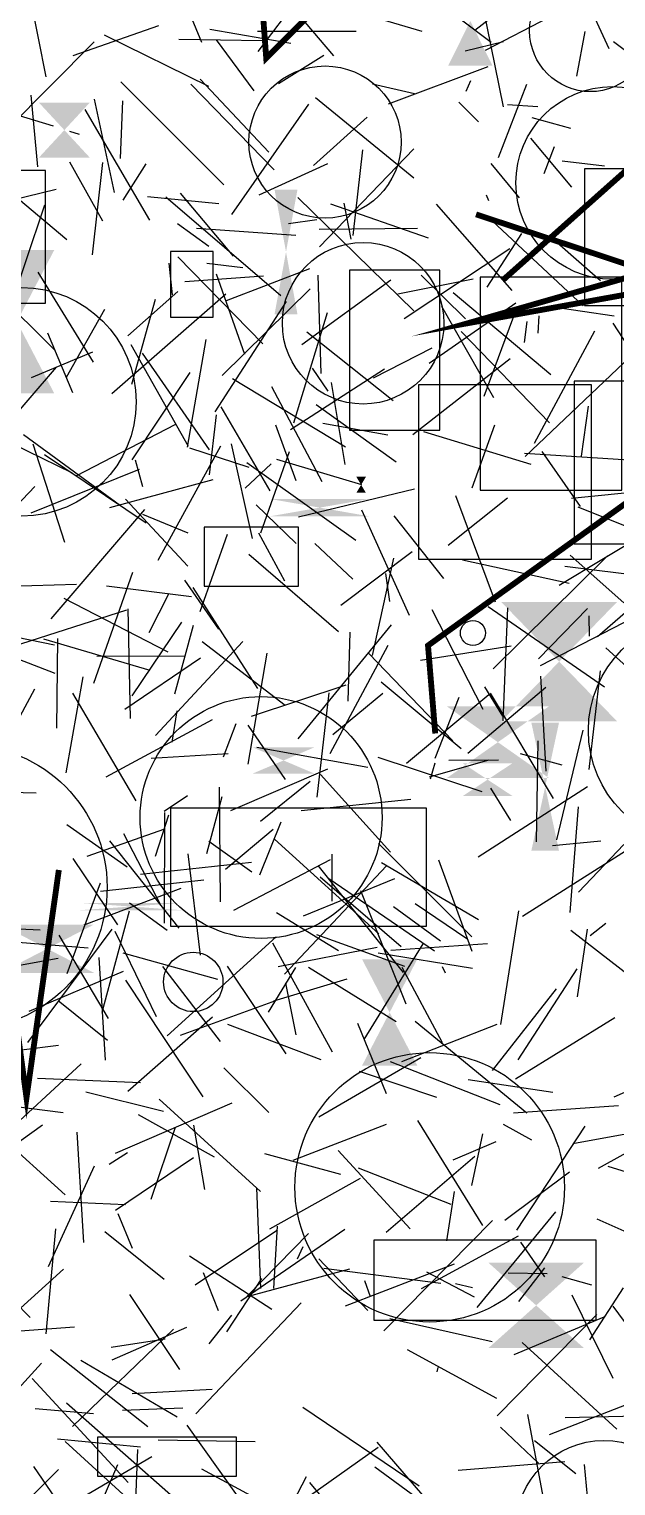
# Model space of a CAD drawing. Extents: x 39652501 to 39653363, y 39457785 to 39458687.
# Drawn here: x 39652762 to 39652812.2, y 39458407.3 to 39458531.9 of the extents above; entities that cross this region are included whole.
import ezdxf

# ---------------------------------------------------------------- set-up
doc = ezdxf.new("R2010")
doc.units = 0
doc.layers.get('0').update_dxf_attribs({"linetype": 'CONTINUOUS'})

msp = doc.modelspace()

# ---------------------------------------------------------------- linework, layer by layer
for p, q in [((39652811.5946, 39458530.188), (39652807.3318, 39458539.456)), ((39652780.8192, 39458538.0892), (39652788.0365, 39458529.5959)), ((39652781.6021, 39458529.9417), (39652788.0038, 39458538.411)), ((39652809.1925, 39458538.7756), (39652800.1088, 39458531.7454)), ((39652776.7734, 39458530.7153), (39652774.1478, 39458537.0954)), ((39652795.268, 39458535.4871), (39652801.5153, 39458530.7466)), ((39652763.4833, 39458527.7999), (39652762.159, 39458534.4283)), ((39652788.127, 39458533.8842), (39652795.5785, 39458531.7013)), ((39652802.5686, 39458525.218), (39652800.798, 39458533.9251)), ((39652806.5154, 39458532.8982), (39652801.001, 39458530.0303)), ((39652765.7855, 39458529.6236), (39652773.1172, 39458532.1681)), ((39652784.4036, 39458530.6479), (39652777.4797, 39458531.8396)), ((39652781.5411, 39458531.6778), (39652789.9785, 39458531.6834)), ((39652808.8277, 39458527.8336), (39652809.544, 39458531.6591)), ((39652767.5912, 39458530.7738), (39652760.19, 39458523.3327)), ((39652768.4452, 39458531.3644), (39652777.3557, 39458527)), ((39652781.9414, 39458530.8666), (39652774.8105, 39458530.9769)), ((39652781.2691, 39458526.5834), (39652778.0328, 39458530.944)), ((39652802.5719, 39458530.7763), (39652799.2829, 39458529.9947)), ((39652811.981, 39458530.7986), (39652815.7793, 39458527.9359)), ((39652783.3372, 39458527.2228), (39652787.2182, 39458529.6458)), ((39652801.2325, 39458528.6413), (39652792.7276, 39458525.4355)), ((39652778.6617, 39458518.5579), (39652769.8724, 39458527.3644)), ((39652775.8309, 39458527.1714), (39652782.9649, 39458519.8275)), ((39652782.5042, 39458521.3533), (39652776.6458, 39458527.5845)), ((39652794.9652, 39458526.346), (39652791.3743, 39458527.1486)), ((39652799.3927, 39458526.5672), (39652799.7689, 39458527.4605)), ((39652802.1562, 39458520.8829), (39652804.5592, 39458527.1541)), ((39652762.1799, 39458526.2216), (39652762.7488, 39458520.0997)), ((39652769.3079, 39458517.9011), (39652767.6241, 39458525.8901)), ((39652769.9942, 39458525.7232), (39652769.8114, 39458520.804)), ((39652785.9113, 39458525.4596), (39652779.328, 39458516.0073)), ((39652794.9186, 39458519.1275), (39652786.5104, 39458525.9888)), ((39652800.439, 39458523.9261), (39652798.7599, 39458525.6071)), ((39652805.5037, 39458525.2098), (39652802.904, 39458525.3977)), ((39652764.1158, 39458523.5795), (39652758.4795, 39458525.2723)), ((39652766.7707, 39458524.9981), (39652772.314, 39458515.5367)), ((39652786.3415, 39458520.1976), (39652790.9316, 39458524.3315)), ((39652805.0019, 39458524.3059), (39652808.2999, 39458523.3999)), ((39652766.3339, 39458522.864), (39652765.5096, 39458523.1238)), ((39652755.8655, 39458521.7602), (39652765.242, 39458513.8652)), ((39652786.8519, 39458513.2485), (39652794.9199, 39458521.6362)), ((39652808.4163, 39458518.3543), (39652804.9095, 39458522.5309)), ((39652806.9047, 39458521.7965), (39652806.0305, 39458519.4891)), ((39652765.463, 39458520.5254), (39652768.3021, 39458515.462)), ((39652767.4527, 39458512.5634), (39652768.3114, 39458520.4689)), ((39652781.6987, 39458517.6927), (39652787.5527, 39458520.3627)), ((39652790.5229, 39458521.5293), (39652789.6843, 39458514.2288)), ((39652801.503, 39458520.3692), (39652803.9098, 39458517.4246)), ((39652811.199, 39458520.1599), (39652807.597, 39458520.5785)), ((39652772.0095, 39458520.3373), (39652770.041, 39458517.2302)), ((39652754.6433, 39458515.8309), (39652764.3335, 39458518.1936)), ((39652779.486, 39458512.4378), (39652774.9597, 39458517.8495)), ((39652763.3266, 39458516.798), (39652760.0883, 39458507.1226)), ((39652772.1474, 39458517.5567), (39652778.2477, 39458516.9528)), ((39652773.719, 39458517.5226), (39652783.5478, 39458509.0794)), ((39652784.9986, 39458517.465), (39652794.9167, 39458507.77)), ((39652796.1663, 39458513.9911), (39652787.8199, 39458516.8945)), ((39652789.5434, 39458513.8918), (39652788.958, 39458516.9695)), ((39652796.8199, 39458516.8934), (39652803.2966, 39458509.5127)), ((39652801.3315, 39458517.1735), (39652801.1066, 39458517.6793)), ((39652786.6126, 39458515.5542), (39652784.1974, 39458515.2262)), ((39652801.1825, 39458515.8645), (39652809.3788, 39458508.2061)), ((39652777.3842, 39458513.2631), (39652774.7157, 39458515.226)), ((39652776.324, 39458514.8456), (39652784.8276, 39458514.2322)), ((39652786.8245, 39458514.76), (39652795.2095, 39458514.8472)), ((39652801.1882, 39458509.8023), (39652804.1308, 39458514.3995)), ((39652803.1126, 39458513.0837), (39652794.0761, 39458507.1011)), ((39652807.1489, 39458513.6122), (39652810.8754, 39458510.3825)), ((39652756.5855, 39458511.9955), (39652764.1561, 39458504.482)), ((39652773.9694, 39458511.8655), (39652774.2535, 39458509.139)), ((39652774.7394, 39458512.3973), (39652782.0038, 39458504.9516)), ((39652777.2227, 39458511.8603), (39652780.2915, 39458511.4875)), ((39652767.5138, 39458503.3864), (39652762.7989, 39458511.0955)), ((39652775.3219, 39458510.2821), (39652782.0511, 39458510.7681)), ((39652780.452, 39458504.0429), (39652778.0282, 39458510.9146)), ((39652778.8953, 39458508.6725), (39652786.0236, 39458511.3959)), ((39652785.3437, 39458504.8867), (39652792.9375, 39458510.4284)), ((39652786.7087, 39458510.838), (39652786.9693, 39458502.4238)), ((39652793.5483, 39458509.2252), (39652799.991, 39458510.5204)), ((39652795.54, 39458510.8174), (39652799.3098, 39458507.0822)), ((39652778.8275, 39458509.2132), (39652769.079, 39458500.6639)), ((39652770.4696, 39458505.632), (39652774.7212, 39458509.4199)), ((39652778.5329, 39458502.2322), (39652786.0579, 39458509.6523)), ((39652798.2685, 39458509.3535), (39652806.6098, 39458502.3226)), ((39652768.4707, 39458507.897), (39652765.1936, 39458502.0659)), ((39652770.8094, 39458501.5044), (39652772.8175, 39458508.7736)), ((39652783.9802, 39458508.5813), (39652777.9004, 39458499.1329)), ((39652803.637, 39458508.4333), (39652796.2177, 39458503.2699)), ((39652801.7573, 39458500.3359), (39652797.3143, 39458508.1396)), ((39652812.0194, 39458507.3332), (39652806.6285, 39458508.1221)), ((39652787.4853, 39458507.6043), (39652784.6136, 39458498.1735)), ((39652800.9253, 39458500.4836), (39652803.6529, 39458507.8726)), ((39652804.5607, 39458506.8758), (39652804.3308, 39458505.0727)), ((39652805.5465, 39458505.879), (39652805.6112, 39458507.3468)), ((39652811.9252, 39458506.7216), (39652816.0904, 39458500.2774)), ((39652763.5914, 39458505.9069), (39652765.7244, 39458500.8005)), ((39652793.1417, 39458500.0681), (39652785.7604, 39458505.9596)), ((39652798.9678, 39458506.0161), (39652806.5016, 39458498.2054)), ((39652805.2192, 39458496.4585), (39652810.3921, 39458506.0732)), ((39652762.2284, 39458502.0687), (39652767.4643, 39458504.259)), ((39652775.6554, 39458496.1862), (39652770.7487, 39458504.8546)), ((39652771.6721, 39458504.1633), (39652777.4178, 39458495.8825)), ((39652777.1401, 39458505.3252), (39652775.5388, 39458496.1139)), ((39652796.4364, 39458504.5706), (39652791.4309, 39458502.0117)), ((39652764.3407, 39458502.9446), (39652756.402, 39458493.7444)), ((39652803.1554, 39458503.6742), (39652794.8337, 39458497.1848)), ((39652813.4401, 39458503.877), (39652804.4291, 39458495.3215)), ((39652775.7588, 39458502.4948), (39652770.8051, 39458495.0464)), ((39652779.4042, 39458501.9987), (39652789.0677, 39458496.1355)), ((39652792.3872, 39458502.7999), (39652784.3641, 39458497.5932)), ((39652786.205, 39458502.8602), (39652787.5684, 39458500.9048)), ((39652782.7455, 39458501.318), (39652787.0392, 39458493.1792)), ((39652787.8348, 39458501.6409), (39652789.0051, 39458494.6285)), ((39652782.6234, 39458492.3884), (39652778.4255, 39458499.5558)), ((39652793.3965, 39458494.8251), (39652786.5553, 39458499.7317)), ((39652809.2511, 39458495.3328), (39652809.846, 39458499.6254)), ((39652766.0517, 39458493.6537), (39652774.5715, 39458498.0746)), ((39652777.4279, 39458493.7487), (39652778.0524, 39458498.8852)), ((39652784.8463, 39458493.2353), (39652783.1159, 39458497.9916)), ((39652792.6895, 39458497.1508), (39652787.1147, 39458498.1342)), ((39652801.789, 39458497.9982), (39652799.8576, 39458492.6243)), ((39652765.7259, 39458493.8792), (39652758.3471, 39458497.5009)), ((39652769.8443, 39458491.1132), (39652761.534, 39458497.1662)), ((39652804.9236, 39458494.6217), (39652795.7667, 39458497.4189)), ((39652762.3361, 39458496.3897), (39652765.0468, 39458487.995)), ((39652763.3473, 39458495.4887), (39652772.0349, 39458489.6547)), ((39652778.3762, 39458496.191), (39652773.0124, 39458486.414)), ((39652775.7405, 39458496.0615), (39652780.7937, 39458494.4194)), ((39652781.1253, 39458488.2998), (39652779.3346, 39458496.3884)), ((39652784.2618, 39458495.7177), (39652781.8095, 39458488.7548)), ((39652804.3666, 39458495.5925), (39652814.1707, 39458494.9712)), ((39652809.1501, 39458491.0456), (39652805.8761, 39458495.7426)), ((39652771.4255, 39458494.2041), (39652762.1545, 39458490.4614)), ((39652771.7514, 39458492.7384), (39652771.1226, 39458495.0183)), ((39652780.4924, 39458492.612), (39652782.6994, 39458494.6893)), ((39652789.9509, 39458488.1406), (39652780.6417, 39458494.7692)), ((39652783.1742, 39458495.0912), (39652790.4422, 39458492.9214)), ((39652777.7288, 39458493.3356), (39652768.8839, 39458490.9284)), ((39652762.511, 39458492.742), (39652753.7718, 39458483.6415)), ((39652794.9604, 39458492.5392), (39652785.0503, 39458490.1267)), ((39652802.9257, 39458491.7424), (39652797.8434, 39458487.7077)), ((39652798.4699, 39458491.9762), (39652801.8526, 39458482.8798)), ((39652817.3951, 39458492.6344), (39652808.3948, 39458491.7271)), ((39652763.9014, 39458481.4268), (39652771.923, 39458490.7869)), ((39652775.5987, 39458485.9346), (39652770.2495, 39458491.6711)), ((39652781.4348, 39458491.1952), (39652784.8571, 39458487.89)), ((39652794.5365, 39458481.7259), (39652790.463, 39458490.7164)), ((39652808.9295, 39458491.0117), (39652814.6856, 39458488.6967)), ((39652771.7052, 39458490.3887), (39652775.5986, 39458488.7808)), ((39652797.4615, 39458484.8855), (39652793.2153, 39458490.2495)), ((39652815.724, 39458489.346), (39652807.3254, 39458484.2997)), ((39652776.632, 39458482.0514), (39652778.973, 39458488.6805)), ((39652781.6228, 39458488.7897), (39652783.8496, 39458484.6738)), ((39652780.8076, 39458486.9649), (39652788.4612, 39458480.3507)), ((39652786.4587, 39458487.8794), (39652789.6834, 39458484.8321)), ((39652788.6681, 39458482.6153), (39652794.7663, 39458487.2083)), ((39652801.6837, 39458477.1748), (39652811.4665, 39458486.8102)), ((39652812.8687, 39458482.7981), (39652808.2642, 39458486.8853)), ((39652810.6045, 39458479.9239), (39652818.4538, 39458486.7795)), ((39652793.1667, 39458486.6138), (39652791.3339, 39458478.305)), ((39652808.1976, 39458484.4687), (39652799.0579, 39458486.4509)), ((39652817.0597, 39458484.7743), (39652807.8247, 39458485.9175)), ((39652766.0743, 39458484.3789), (39652760.3402, 39458484.1952)), ((39652770.8483, 39458485.3882), (39652767.5192, 39458475.9159)), ((39652775.9111, 39458483.3186), (39652768.6353, 39458484.2358)), ((39652778.2373, 39458480.5527), (39652775.3317, 39458484.7288)), ((39652792.4722, 39458485.3129), (39652792.8208, 39458482.9224)), ((39652765.0025, 39458483.2036), (39652773.8726, 39458478.6126)), ((39652772.2906, 39458480.2818), (39652773.9967, 39458483.6267)), ((39652776.0173, 39458484.1158), (39652781.5551, 39458475.4907)), ((39652760.602, 39458479.0824), (39652770.3611, 39458482.201)), ((39652770.6993, 39458472.9177), (39652770.4847, 39458482.2912)), ((39652796.4364, 39458482.2476), (39652800.8175, 39458473.7088)), ((39652801.2598, 39458482.4837), (39652811.2112, 39458475.6187)), ((39652802.5512, 39458472.7149), (39652802.933, 39458482.3856)), ((39652809.7543, 39458482.3195), (39652805.5751, 39458478.0032)), ((39652775.0393, 39458481.1636), (39652770.7982, 39458474.8639)), ((39652774.487, 39458475.0157), (39652776.0684, 39458480.8826)), ((39652792.9562, 39458480.9318), (39652784.9846, 39458471.165)), ((39652813.7064, 39458481.5489), (39652805.7027, 39458477.4131)), ((39652809.9225, 39458479.9568), (39652809.8934, 39458481.679)), ((39652764.2571, 39458476.7504), (39652754.919, 39458480.3913)), ((39652761.0134, 39458479.8805), (39652764.2015, 39458479.2114)), ((39652763.2415, 39458479.7177), (39652772.3543, 39458477.0529)), ((39652764.4556, 39458479.7665), (39652764.3741, 39458472.0875)), ((39652780.2818, 39458479.489), (39652772.8122, 39458471.4484)), ((39652776.8012, 39458479.5052), (39652783.9208, 39458474.0664)), ((39652789.44, 39458480.2995), (39652789.2629, 39458474.4075)), ((39652775.3858, 39458478.2312), (39652767.8137, 39458478.2222)), ((39652776.6854, 39458478.0635), (39652770.1932, 39458473.6766)), ((39652780.7394, 39458468.995), (39652782.3573, 39458478.5111)), ((39652792.6928, 39458479.1459), (39652787.7298, 39458469.884)), ((39652791.0534, 39458478.4806), (39652798.2289, 39458471.0086)), ((39652803.2256, 39458479.1113), (39652795.4823, 39458477.8724)), ((39652819.3166, 39458471.6631), (39652811.3255, 39458478.9617)), ((39652809.9042, 39458468.5629), (39652810.8568, 39458476.9846)), ((39652766.6222, 39458476.4709), (39652765.1615, 39458468.279)), ((39652781.0229, 39458473.1265), (39652789.1137, 39458475.7889)), ((39652798.9533, 39458470.3246), (39652792.1134, 39458476.0318)), ((39652799.5267, 39458469.9534), (39652806.1802, 39458475.6021)), ((39652802.5037, 39458473.121), (39652800.9773, 39458475.6166)), ((39652806.2232, 39458468.4105), (39652805.7639, 39458476.5199)), ((39652762.4913, 39458475.4226), (39652757.5094, 39458466.2979)), ((39652771.1712, 39458465.8708), (39652765.7541, 39458475.09)), ((39652786.6308, 39458466.18), (39652787.6752, 39458475.0958)), ((39652787.9924, 39458471.5336), (39652792.2474, 39458475.0889)), ((39652794.2909, 39458469.1027), (39652801.3166, 39458474.9717)), ((39652796.7367, 39458469.5246), (39652798.7712, 39458474.7286)), ((39652801.4285, 39458475.0686), (39652806.819, 39458466.0821)), ((39652774.6375, 39458473.5689), (39652774.2278, 39458470.8874)), ((39652777.661, 39458472.7935), (39652768.5822, 39458467.9102)), ((39652778.6256, 39458469.6346), (39652779.7316, 39458472.4774)), ((39652783.9475, 39458467.6967), (39652780.7571, 39458472.3491)), ((39652809.3606, 39458471.9242), (39652807.0994, 39458462.546)), ((39652805.5147, 39458471.0116), (39652805.3789, 39458462.3573)), ((39652779.0269, 39458469.8801), (39652772.4494, 39458469.4979)), ((39652790.9746, 39458468.7308), (39652781.4817, 39458470.4418)), ((39652791.8402, 39458469.5988), (39652800.7143, 39458466.6642)), ((39652801.3286, 39458469.3577), (39652796.2223, 39458467.8926)), ((39652802.1533, 39458469.3466), (39652797.9059, 39458469.3169)), ((39652804.0075, 39458469.9072), (39652807.5638, 39458468.9606)), ((39652787.5209, 39458468.5675), (39652779.2422, 39458465.0106)), ((39652792.9086, 39458461.4952), (39652786.9281, 39458468.1268)), ((39652796.3239, 39458467.7617), (39652796.7302, 39458469.1362)), ((39652778.3723, 39458457.24), (39652778.2927, 39458467.0349)), ((39652786.0589, 39458467.516), (39652781.809, 39458464.1075)), ((39652800.4043, 39458461.0856), (39652809.7441, 39458467.1001)), ((39652801.4646, 39458466.9442), (39652803.1699, 39458464.195)), ((39652757.998, 39458466.6938), (39652762.6352, 39458466.5564)), ((39652773.5719, 39458464.9996), (39652775.5707, 39458466.3364)), ((39652777.2078, 39458461.3786), (39652778.5128, 39458466.2569)), ((39652785.273, 39458465.0526), (39652794.6464, 39458466.0106)), ((39652773.9439, 39458464.6434), (39652772.8064, 39458461.1139)), ((39652773.6051, 39458464.8669), (39652773.5708, 39458455.4198)), ((39652808.2735, 39458456.3239), (39652808.9712, 39458465.3657)), ((39652765.2337, 39458463.8558), (39652770.3997, 39458460.2341)), ((39652773.606, 39458463.4431), (39652766.944, 39458461.1131)), ((39652770.1014, 39458463.0882), (39652773.2893, 39458456.9107)), ((39652778.8058, 39458460.0166), (39652782.8937, 39458463.4624)), ((39652781.7304, 39458459.5475), (39652783.5624, 39458464.0899)), ((39652768.897, 39458462.4438), (39652774.8211, 39458454.9942)), ((39652781.0604, 39458459.766), (39652777.3837, 39458462.3996)), ((39652783.0002, 39458462.5904), (39652791.914, 39458454.4968)), ((39652799.8752, 39458454.2523), (39652791.8917, 39458462.2123)), ((39652804.2036, 39458456.0199), (39652813.8569, 39458462.1458)), ((39652810.9039, 39458462.4238), (39652806.7528, 39458462.0219)), ((39652812.847, 39458462.1254), (39652808.9738, 39458458.0709)), ((39652765.7619, 39458460.9514), (39652769.572, 39458455.2772)), ((39652781.0431, 39458460.5901), (39652771.5396, 39458459.5837)), ((39652776.682, 39458452.6625), (39652775.6076, 39458461.3377)), ((39652787.7497, 39458460.8401), (39652779.5022, 39458456.5083)), ((39652787.9241, 39458457.2842), (39652787.9124, 39458461.2998)), ((39652792.1406, 39458460.5963), (39652800.4369, 39458455.7345)), ((39652797.003, 39458460.8384), (39652799.8642, 39458453.0054)), ((39652783.8398, 39458451.0527), (39652792.5611, 39458460.3103)), ((39652794.0145, 39458451.1927), (39652786.7186, 39458460.3516)), ((39652786.8937, 39458459.3765), (39652793.8212, 39458453.404)), ((39652765.2745, 39458451.0929), (39652768.1293, 39458458.8471)), ((39652774.9768, 39458458.3716), (39652766.7026, 39458455.2346)), ((39652768.1337, 39458458.1466), (39652776.965, 39458459.1189)), ((39652785.4826, 39458456.0362), (39652793.2906, 39458459.2385)), ((39652796.6608, 39458453.0233), (39652787.6311, 39458459.208)), ((39652794.2625, 39458448.4749), (39652790.3632, 39458458.1696)), ((39652770.6065, 39458457.1487), (39652773.8153, 39458454.8097)), ((39652793.1667, 39458456.8498), (39652797.1827, 39458453.9011)), ((39652795.0291, 39458457.0901), (39652799.4479, 39458454.0977)), ((39652768.2659, 39458447.7863), (39652770.6004, 39458456.4629)), ((39652788.4658, 39458453.0498), (39652783.1544, 39458456.3014)), ((39652803.8571, 39458456.4719), (39652802.3288, 39458446.7539)), ((39652754.4477, 39458455.2163), (39652762.9771, 39458454.8537)), ((39652761.9092, 39458445.2016), (39652769.113, 39458454.8988)), ((39652768.7946, 39458447.2704), (39652764.6001, 39458454.3947)), ((39652772.9043, 39458447.3968), (39652769.3776, 39458454.6857)), ((39652794.1481, 39458451.7185), (39652786.6051, 39458454.4123)), ((39652808.3398, 39458454.8184), (39652817.7152, 39458447.5157)), ((39652809.7225, 39458454.8931), (39652808.8806, 39458449.1147)), ((39652811.324, 39458455.3689), (39652809.9774, 39458454.3393)), ((39652759.2726, 39458453.9369), (39652767.0588, 39458453.3119)), ((39652773.8089, 39458445.7904), (39652783.1312, 39458454.2355)), ((39652782.8128, 39458453.7426), (39652787.9295, 39458444.4167)), ((39652791.7825, 39458453.3299), (39652783.3041, 39458451.6864)), ((39652795.6899, 39458453.6549), (39652790.6209, 39458445.4745)), ((39652792.9331, 39458453.0934), (39652801.2121, 39458453.6845)), ((39652764.5079, 39458452.399), (39652757.095, 39458451.0536)), ((39652768.56, 39458443.6976), (39652768, 39458452.4679)), ((39652770.025, 39458452.8795), (39652778.116, 39458450.6192)), ((39652791.8498, 39458452.881), (39652799.9339, 39458451.5635)), ((39652762.0251, 39458447.8835), (39652770.0969, 39458451.3055)), ((39652773.4143, 39458451.701), (39652778.3578, 39458445.2869)), ((39652778.9467, 39458451.7245), (39652783.9638, 39458444.2481)), ((39652784.7915, 39458451.6124), (39652782.4682, 39458447.8076)), ((39652789.1732, 39458450.6323), (39652782.9099, 39458448.7539)), ((39652785.9147, 39458451.6472), (39652793.4095, 39458446.9998)), ((39652797.3447, 39458445.1822), (39652793.9128, 39458451.6279)), ((39652797.3365, 39458451.7033), (39652797.587, 39458451.1591)), ((39652808.8507, 39458451.4979), (39652803.7872, 39458443.726)), ((39652776.8882, 39458440.5682), (39652770.2795, 39458450.5297)), ((39652783.9283, 39458450.2855), (39652784.8094, 39458445.8605)), ((39652807.0609, 39458449.7989), (39652801.6142, 39458442.8121)), ((39652768.7331, 39458445.3778), (39652764.4912, 39458448.7616)), ((39652774.971, 39458445.8313), (39652783.1061, 39458448.7887)), ((39652770.47, 39458441.0515), (39652777.7083, 39458447.3998)), ((39652790.0826, 39458446.8678), (39652792.5548, 39458440.8375)), ((39652804.5645, 39458439.1724), (39652795.0086, 39458447.0044)), ((39652812.0804, 39458447.3093), (39652803.6076, 39458442.0586)), ((39652786.9821, 39458443.7272), (39652778.9938, 39458446.7523)), ((39652793.879, 39458443.593), (39652802.0353, 39458446.7696)), ((39652761.3671, 39458444.5671), (39652764.531, 39458444.9749)), ((39652757.2814, 39458434.8905), (39652766.4665, 39458443.3696)), ((39652795.4943, 39458443.8872), (39652786.7729, 39458438.8246)), ((39652802.2816, 39458439.8779), (39652792.9224, 39458443.5512)), ((39652771.5312, 39458441.7658), (39652762.7385, 39458442.1375)), ((39652782.5056, 39458439.2268), (39652778.6742, 39458443.0389)), ((39652790.234, 39458442.7572), (39652796.8312, 39458440.5187)), ((39652806.7956, 39458440.9392), (39652799.5625, 39458442.0099)), ((39652773.5051, 39458439.3133), (39652766.8733, 39458440.961)), ((39652812.0184, 39458440.5477), (39652814.1586, 39458441.5032)), ((39652764.9342, 39458439.1902), (39652755.3864, 39458440.4195)), ((39652756.8474, 39458439.6467), (39652765.0885, 39458432.1881)), ((39652769.3939, 39458435.7417), (39652779.3826, 39458440.0543)), ((39652773.149, 39458440.3609), (39652781.7936, 39458432.451)), ((39652803.4346, 39458439.1824), (39652812.4042, 39458439.8245)), ((39652763.167, 39458438.1377), (39652757.0325, 39458433.7609)), ((39652777.8763, 39458435.3919), (39652771.3649, 39458439.0286)), ((39652777.053, 39458432.6472), (39652776.113, 39458438.1359)), ((39652784.592, 39458435.138), (39652792.5643, 39458438.2163)), ((39652800.8162, 39458429.5476), (39652795.2354, 39458438.528)), ((39652805.0053, 39458436.8516), (39652802.5621, 39458438.2073)), ((39652808.5133, 39458436.564), (39652818.4202, 39458438.3952)), ((39652810.6866, 39458434.4637), (39652818.127, 39458438.5912)), ((39652766.0858, 39458437.5299), (39652766.6676, 39458428.1109)), ((39652774.5057, 39458437.9513), (39652772.424, 39458431.7757)), ((39652800.7816, 39458437.3967), (39652799.8288, 39458432.9804)), ((39652803.7143, 39458429.1663), (39652809.5669, 39458438.0598)), ((39652768.8729, 39458434.7889), (39652770.4191, 39458435.8035)), ((39652782.1279, 39458435.7238), (39652788.636, 39458433.9333)), ((39652788.4384, 39458435.9589), (39652794.5995, 39458429.26)), ((39652798.2737, 39458435.1739), (39652801.9504, 39458436.7353)), ((39652767.5945, 39458434.6384), (39652763.6581, 39458426.0223)), ((39652769.4194, 39458430.8768), (39652776.0651, 39458435.3726)), ((39652790.1604, 39458434.4781), (39652798.059, 39458431.3913)), ((39652800.1294, 39458435.4592), (39652792.5526, 39458428.9442)), ((39652811.4974, 39458434.6342), (39652816.1699, 39458433.1851)), ((39652782.5902, 39458429.2725), (39652790.354, 39458433.614)), ((39652802.6839, 39458430.0184), (39652808.2193, 39458434.1472)), ((39652781.468, 39458432.7746), (39652781.8111, 39458424.1825)), ((39652797.7191, 39458428.2448), (39652798.3904, 39458432.4619)), ((39652763.8505, 39458431.6285), (39652770.2556, 39458431.3425)), ((39652800.3269, 39458422.5367), (39652807.0462, 39458430.7114)), ((39652753.6042, 39458430.2833), (39652762.1228, 39458421.6949)), ((39652769.6092, 39458430.5845), (39652770.8292, 39458427.6102)), ((39652782.9415, 39458424.1821), (39652783.2608, 39458429.5061)), ((39652801.6256, 39458429.9935), (39652792.334, 39458420.5567)), ((39652810.5535, 39458430.1256), (39652816.7864, 39458427.3351)), ((39652764.272, 39458429.2589), (39652763.4498, 39458420.2924)), ((39652768.4874, 39458429.0341), (39652773.5759, 39458424.9664)), ((39652783.2597, 39458429.1458), (39652776.2179, 39458424.4493)), ((39652780.116, 39458423.1048), (39652789.0216, 39458429.257)), ((39652780.6658, 39458423.5108), (39652785.8961, 39458428.8788)), ((39652803.821, 39458428.6315), (39652795.5451, 39458424.153)), ((39652782.7627, 39458422.3633), (39652775.7362, 39458426.9348)), ((39652784.9544, 39458426.6963), (39652785.4544, 39458427.7579)), ((39652806.1054, 39458425.1702), (39652804.0629, 39458428.1377)), ((39652764.9588, 39458425.8277), (39652760.6452, 39458421.9099)), ((39652789.4006, 39458425.8179), (39652780.6373, 39458423.4509)), ((39652786.7855, 39458426.7021), (39652790.9785, 39458422.2913)), ((39652797.2058, 39458424.5832), (39652787.2068, 39458425.8753)), ((39652789.0598, 39458422.6881), (39652798.3737, 39458426.2861)), ((39652806.0689, 39458425.9455), (39652803.8594, 39458423.0688)), ((39652776.9083, 39458425.5514), (39652778.1928, 39458422.2909)), ((39652781.8981, 39458425.0323), (39652778.902, 39458420.473)), ((39652790.6848, 39458424.867), (39652791.1755, 39458423.4928)), ((39652795.9797, 39458425.589), (39652800.0616, 39458423.4474)), ((39652798.4655, 39458424.5931), (39652799.9231, 39458424.2586)), ((39652806.3183, 39458425.4326), (39652802.9609, 39458425.4857)), ((39652810.1157, 39458424.4546), (39652807.5836, 39458425.1616)), ((39652770.5935, 39458423.6622), (39652774.8839, 39458417.235)), ((39652811.9367, 39458416.4667), (39652808.4473, 39458423.604)), ((39652809.9647, 39458419.7922), (39652812.8278, 39458424.2176)), ((39652785.2663, 39458422.9318), (39652776.2691, 39458413.4507)), ((39652802.0182, 39458413.2887), (39652810.5416, 39458421.9336)), ((39652811.9108, 39458422.6635), (39652818.7064, 39458413.4475)), ((39652765.8873, 39458420.8719), (39652757.3932, 39458420.2296)), ((39652774.3558, 39458420.7037), (39652765.7348, 39458412.3735)), ((39652769.1228, 39458418.0621), (39652775.5034, 39458420.8567)), ((39652777.4144, 39458419.4284), (39652779.3483, 39458421.9001)), ((39652801.615, 39458419.6113), (39652792.8462, 39458421.577)), ((39652803.4908, 39458418.5216), (39652811.1811, 39458421.7322)), ((39652769.0392, 39458419.1516), (39652773.659, 39458419.8739)), ((39652812.2645, 39458412.1535), (39652804.1618, 39458419.5475)), ((39652772.1594, 39458412.328), (39652763.8437, 39458418.9325)), ((39652794.3327, 39458418.9513), (39652801.9867, 39458414.7899)), ((39652757.6937, 39458411.9419), (39652763.0667, 39458417.7704)), ((39652774.6744, 39458413.1739), (39652766.4436, 39458418.0035)), ((39652796.964, 39458417.4266), (39652796.86, 39458417.0553)), ((39652762.287, 39458416.4603), (39652770.4872, 39458407.5669)), ((39652770.8261, 39458415.2005), (39652777.6619, 39458415.5732)), ((39652806.4942, 39458411.68), (39652814.265, 39458414.7078)), ((39652767.5171, 39458413.4517), (39652762.5485, 39458413.8692)), ((39652775.0709, 39458405.656), (39652765.2197, 39458414.3556)), ((39652775.1704, 39458413.9391), (39652770.0143, 39458413.7237)), ((39652795.3549, 39458407.2579), (39652785.4202, 39458413.9983)), ((39652806.2174, 39458405.0232), (39652804.659, 39458413.384)), ((39652814.012, 39458413.2489), (39652807.8415, 39458413.0981)), ((39652775.5093, 39458412.4754), (39652781.9936, 39458403.401)), ((39652805.5589, 39458409.2397), (39652802.3161, 39458412.2994)), ((39652764.4373, 39458411.3248), (39652771.5476, 39458410.619)), ((39652770.3859, 39458406.268), (39652765.1164, 39458411.0739)), ((39652773.0418, 39458411.2234), (39652781.3494, 39458411.0989)), ((39652791.7378, 39458411.0196), (39652796.5227, 39458405.4756)), ((39652805.2177, 39458411.1623), (39652808.763, 39458408.3468)), ((39652772.5169, 39458409.7648), (39652762.6114, 39458403.9908)), ((39652771.0837, 39458404.4461), (39652771.3203, 39458410.4083)), ((39652791.857, 39458410.5786), (39652785.1974, 39458405.834)), ((39652757.9076, 39458402.0994), (39652764.5438, 39458408.6939)), ((39652765.0279, 39458405.1688), (39652762.4332, 39458408.9379)), ((39652769.5659, 39458409.0816), (39652768.3493, 39458406.2507)), ((39652784.8765, 39458404.3613), (39652776.7737, 39458408.7329)), ((39652791.5864, 39458408.9294), (39652795.9649, 39458405.7103)), ((39652798.6918, 39458408.6435), (39652807.8151, 39458409.3632)), ((39652810.2853, 39458400.7337), (39652809.489, 39458409.1164)), ((39652785.7142, 39458408.0727), (39652783.2375, 39458403.328)), ((39652786.0026, 39458407.5659), (39652791.3725, 39458401.1059))]:
    msp.add_line(p, q)
at = {"const_width": 0.5}
for points in [[(39652784.7304, 39458567.7013), (39652766.026, 39458554.4517), (39652766.8553, 39458551.4376), (39652786.4376, 39458533.529), (39652782.2884, 39458529.3961), (39652781.4771, 39458540.4342), (39652762.6049, 39458556.3499), (39652779.3299, 39458575.361)], [(39652802.535, 39458510.4137), (39652817.1864, 39458523.4588), (39652835.4556, 39458506.8974), (39652828.9516, 39458490.5601), (39652843.4396, 39458499.9158), (39652826.6433, 39458509.9876), (39652844.0813, 39458507.9071), (39652841.5506, 39458508.2453)], [(39652800.2251, 39458516.0253), (39652818.1311, 39458510.0861), (39652799.5501, 39458506.7229), (39652817.6089, 39458511.9045), (39652829.2633, 39458500.2746), (39652842.7329, 39458499.8476), (39652855.5899, 39458491.2572), (39652870.7554, 39458493.0498)], [(39652824.0701, 39458443.9838), (39652817.6402, 39458454.0723), (39652829.7491, 39458468.1596), (39652823.7541, 39458465.9959), (39652825.6501, 39458484.154), (39652813.4071, 39458491.5967), (39652796.1192, 39458479.1528), (39652796.7371, 39458471.6324)], [(39652745.3087, 39458421.4883), (39652729.0855, 39458439.398), (39652747.1252, 39458458.5171), (39652748.7912, 39458449.1368), (39652754.7797, 39458451.719), (39652760.2196, 39458452.2178), (39652761.7967, 39458440.4801), (39652764.5626, 39458459.9604)]]:
    msp.add_lwpolyline(points, dxfattribs=at)
for centre, radius in [((39652809.9989, 39458531.7111), 5.1923), ((39652787.3147, 39458522.2075), 6.505), ((39652811.8738, 39458518.7134), 8.2413), ((39652790.5728, 39458506.7124), 6.9045), ((39652761.4114, 39458499.991), 9.7664), ((39652799.9583, 39458480.2282), 1.0726), ((39652819.5834, 39458471.8764), 9.7548), ((39652781.8525, 39458464.4465), 10.3443), ((39652756.5263, 39458458.4869), 12.1633), ((39652776.0543, 39458450.3843), 2.5362), ((39652796.2633, 39458432.821), 11.5173), ((39652811.1466, 39458403.668), 7.4991)]:
    msp.add_circle(centre, radius)
for points in [[(39652797.8456, 39458528.7408), (39652801.6275, 39458528.7408), (39652801.6275, 39458536.3818), (39652797.8456, 39458536.3818)], [(39652762.8604, 39458520.8832), (39652767.2053, 39458520.8832), (39652767.2053, 39458525.5806), (39652762.8604, 39458525.5806)], [(39652783.0021, 39458507.4894), (39652784.9601, 39458507.4894), (39652784.9601, 39458518.142), (39652783.0021, 39458518.142)], [(39652757.7841, 39458500.7196), (39652764.1688, 39458500.7196), (39652764.1688, 39458512.9724), (39652757.7841, 39458512.9724)], [(39652789.9913, 39458492.2118), (39652790.8142, 39458492.2118), (39652790.8142, 39458493.5816), (39652789.9913, 39458493.5816)], [(39652782.6316, 39458490.2079), (39652791.0868, 39458490.2079), (39652791.0868, 39458491.6842), (39652782.6316, 39458491.6842)], [(39652802.3729, 39458472.6645), (39652812.2881, 39458472.6645), (39652812.2881, 39458482.8901), (39652802.3729, 39458482.8901)], [(39652797.723, 39458467.8159), (39652806.4653, 39458467.8159), (39652806.4653, 39458473.9567), (39652797.723, 39458473.9567)], [(39652804.9567, 39458461.6246), (39652807.3147, 39458461.6246), (39652807.3147, 39458472.546), (39652804.9567, 39458472.546)], [(39652781.1364, 39458468.2062), (39652786.4043, 39458468.2062), (39652786.4043, 39458470.4467), (39652781.1364, 39458470.4467)], [(39652799.0817, 39458466.2794), (39652803.349, 39458466.2794), (39652803.349, 39458469.0922), (39652799.0817, 39458469.0922)], [(39652766.3598, 39458456.519), (39652775.0869, 39458456.519), (39652775.0869, 39458457.147), (39652766.3598, 39458457.147)], [(39652759.5696, 39458451.1577), (39652767.5725, 39458451.1577), (39652767.5725, 39458455.2964), (39652759.5696, 39458455.2964)], [(39652790.4815, 39458443.2316), (39652795.1997, 39458443.2316), (39652795.1997, 39458452.3235), (39652790.4815, 39458452.3235)], [(39652801.2833, 39458419.078), (39652809.4448, 39458419.078), (39652809.4448, 39458426.3731), (39652801.2833, 39458426.3731)]]:
    msp.add_solid(points)
for points in [[(39652760.5847, 39458508.4303), (39652763.412, 39458508.4303), (39652763.412, 39458519.7722), (39652760.5847, 39458519.7722)], [(39652809.5082, 39458508.2333), (39652813.0593, 39458508.2333), (39652813.0593, 39458519.9252), (39652809.5082, 39458519.9252)], [(39652774.104, 39458507.2471), (39652777.7443, 39458507.2471), (39652777.7443, 39458512.8426), (39652774.104, 39458512.8426)], [(39652789.4145, 39458497.5661, 19730366.2), (39652797.1435, 39458497.5661, 19730366.2), (39652797.1435, 39458511.2575, 19730366.2), (39652789.4145, 39458511.2575, 19730366.2)], [(39652800.5778, 39458492.438), (39652812.7012, 39458492.438), (39652812.7012, 39458510.6527), (39652800.5778, 39458510.6527)], [(39652808.6215, 39458487.8409), (39652822.1074, 39458487.8409), (39652822.1074, 39458501.7603), (39652808.6215, 39458501.7603)], [(39652795.3035, 39458486.5289), (39652810.0935, 39458486.5289), (39652810.0935, 39458501.4491), (39652795.3035, 39458501.4491)], [(39652776.9713, 39458484.2165, 19730366.2), (39652785.036, 39458484.2165, 19730366.2), (39652785.036, 39458489.2633, 19730366.2), (39652776.9713, 39458489.2633, 19730366.2)], [(39652774.1169, 39458455.162), (39652795.9908, 39458455.162), (39652795.9908, 39458465.2561), (39652774.1169, 39458465.2561)], [(39652791.5013, 39458421.4558), (39652810.4829, 39458421.4558), (39652810.4829, 39458428.3137), (39652791.5013, 39458428.3137)], [(39652767.8761, 39458408.1329), (39652779.7478, 39458408.1329), (39652779.7478, 39458411.4591), (39652767.8761, 39458411.4591)]]:
    msp.add_3dface(points)

doc.saveas('drawing.dxf')
